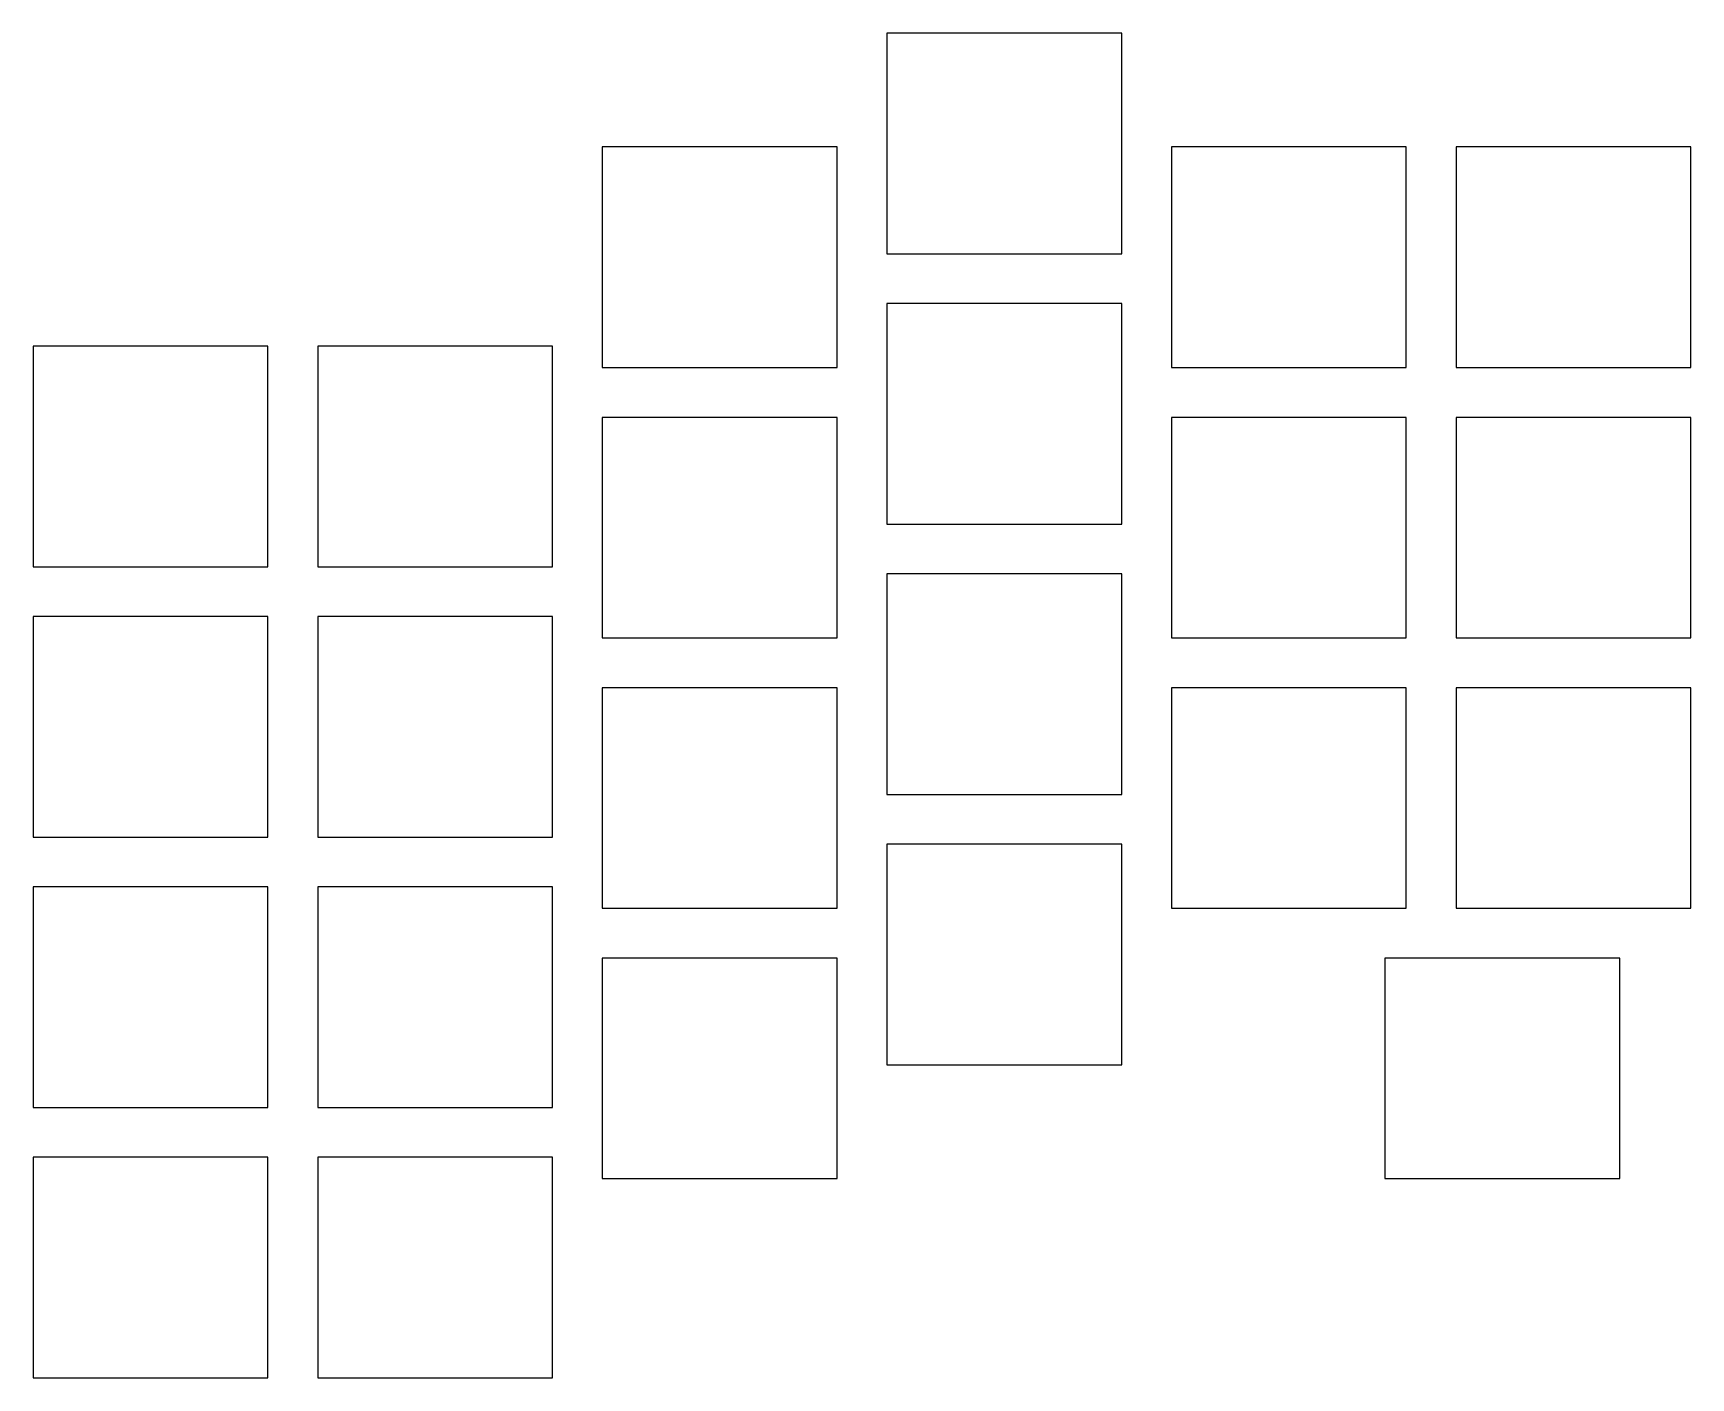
# Model space of a CAD drawing. Header units: millimetres. Extents: x 92 to 208, y -158 to -63.
import ezdxf

# ---------------------------------------------------------------- set-up
doc = ezdxf.new("R2010")
doc.units = ezdxf.units.MM

msp = doc.modelspace()

# ---------------------------------------------------------------- linework, layer by layer
for p, q in [((168.25, -63.25), (151.75, -63.25)), ((151.75, -63.25), (151.75, -78.75)), ((168.25, -78.75), (168.25, -63.25)), ((148.25, -71.25), (131.75, -71.25)), ((131.75, -71.25), (131.75, -86.75)), ((148.25, -86.75), (148.25, -71.25)), ((188.25, -71.25), (171.75, -71.25)), ((171.75, -71.25), (171.75, -86.75)), ((188.25, -86.75), (188.25, -71.25)), ((208.25, -71.25), (191.75, -71.25)), ((191.75, -71.25), (191.75, -86.75)), ((208.25, -86.75), (208.25, -71.25)), ((151.75, -78.75), (168.25, -78.75)), ((168.25, -82.25), (151.75, -82.25)), ((151.75, -82.25), (151.75, -97.75)), ((168.25, -97.75), (168.25, -82.25)), ((108.25, -85.25), (91.75, -85.25)), ((91.75, -85.25), (91.75, -100.75)), ((108.25, -100.75), (108.25, -85.25)), ((128.25, -85.25), (111.75, -85.25)), ((111.75, -85.25), (111.75, -100.75)), ((128.25, -100.75), (128.25, -85.25)), ((131.75, -86.75), (148.25, -86.75)), ((171.75, -86.75), (188.25, -86.75)), ((191.75, -86.75), (208.25, -86.75)), ((148.25, -90.25), (131.75, -90.25)), ((131.75, -90.25), (131.75, -105.75)), ((148.25, -105.75), (148.25, -90.25)), ((188.25, -90.25), (171.75, -90.25)), ((171.75, -90.25), (171.75, -105.75)), ((188.25, -105.75), (188.25, -90.25)), ((208.25, -90.25), (191.75, -90.25)), ((191.75, -90.25), (191.75, -105.75)), ((208.25, -105.75), (208.25, -90.25)), ((151.75, -97.75), (168.25, -97.75)), ((91.75, -100.75), (108.25, -100.75)), ((111.75, -100.75), (128.25, -100.75)), ((168.25, -101.25), (151.75, -101.25)), ((151.75, -101.25), (151.75, -116.75)), ((168.25, -116.75), (168.25, -101.25)), ((108.25, -104.25), (91.75, -104.25)), ((91.75, -104.25), (91.75, -119.75)), ((108.25, -119.75), (108.25, -104.25)), ((128.25, -104.25), (111.75, -104.25)), ((111.75, -104.25), (111.75, -119.75)), ((128.25, -119.75), (128.25, -104.25)), ((131.75, -105.75), (148.25, -105.75)), ((171.75, -105.75), (188.25, -105.75)), ((191.75, -105.75), (208.25, -105.75)), ((148.25, -109.25), (131.75, -109.25)), ((131.75, -109.25), (131.75, -124.75)), ((148.25, -124.75), (148.25, -109.25)), ((188.25, -109.25), (171.75, -109.25)), ((171.75, -109.25), (171.75, -124.75)), ((188.25, -124.75), (188.25, -109.25)), ((208.25, -109.25), (191.75, -109.25)), ((191.75, -109.25), (191.75, -124.75)), ((208.25, -124.75), (208.25, -109.25)), ((151.75, -116.75), (168.25, -116.75)), ((91.75, -119.75), (108.25, -119.75)), ((111.75, -119.75), (128.25, -119.75)), ((168.25, -120.25), (151.75, -120.25)), ((151.75, -120.25), (151.75, -135.75)), ((168.25, -135.75), (168.25, -120.25)), ((108.25, -123.25), (91.75, -123.25)), ((91.75, -123.25), (91.75, -138.75)), ((108.25, -138.75), (108.25, -123.25)), ((128.25, -123.25), (111.75, -123.25)), ((111.75, -123.25), (111.75, -138.75)), ((128.25, -138.75), (128.25, -123.25)), ((131.75, -124.75), (148.25, -124.75)), ((171.75, -124.75), (188.25, -124.75)), ((191.75, -124.75), (208.25, -124.75)), ((148.25, -128.25), (131.75, -128.25)), ((131.75, -128.25), (131.75, -143.75)), ((148.25, -143.75), (148.25, -128.25)), ((203.25, -128.25), (186.75, -128.25)), ((186.75, -128.25), (186.75, -143.75)), ((203.25, -143.75), (203.25, -128.25)), ((151.75, -135.75), (168.25, -135.75)), ((91.75, -138.75), (108.25, -138.75)), ((111.75, -138.75), (128.25, -138.75)), ((108.25, -142.25), (91.75, -142.25)), ((91.75, -142.25), (91.75, -157.75)), ((108.25, -157.75), (108.25, -142.25)), ((128.25, -142.25), (111.75, -142.25)), ((111.75, -142.25), (111.75, -157.75)), ((128.25, -157.75), (128.25, -142.25)), ((131.75, -143.75), (148.25, -143.75)), ((186.75, -143.75), (203.25, -143.75)), ((91.75, -157.75), (108.25, -157.75)), ((111.75, -157.75), (128.25, -157.75))]:
    msp.add_line(p, q)

doc.saveas('drawing.dxf')
